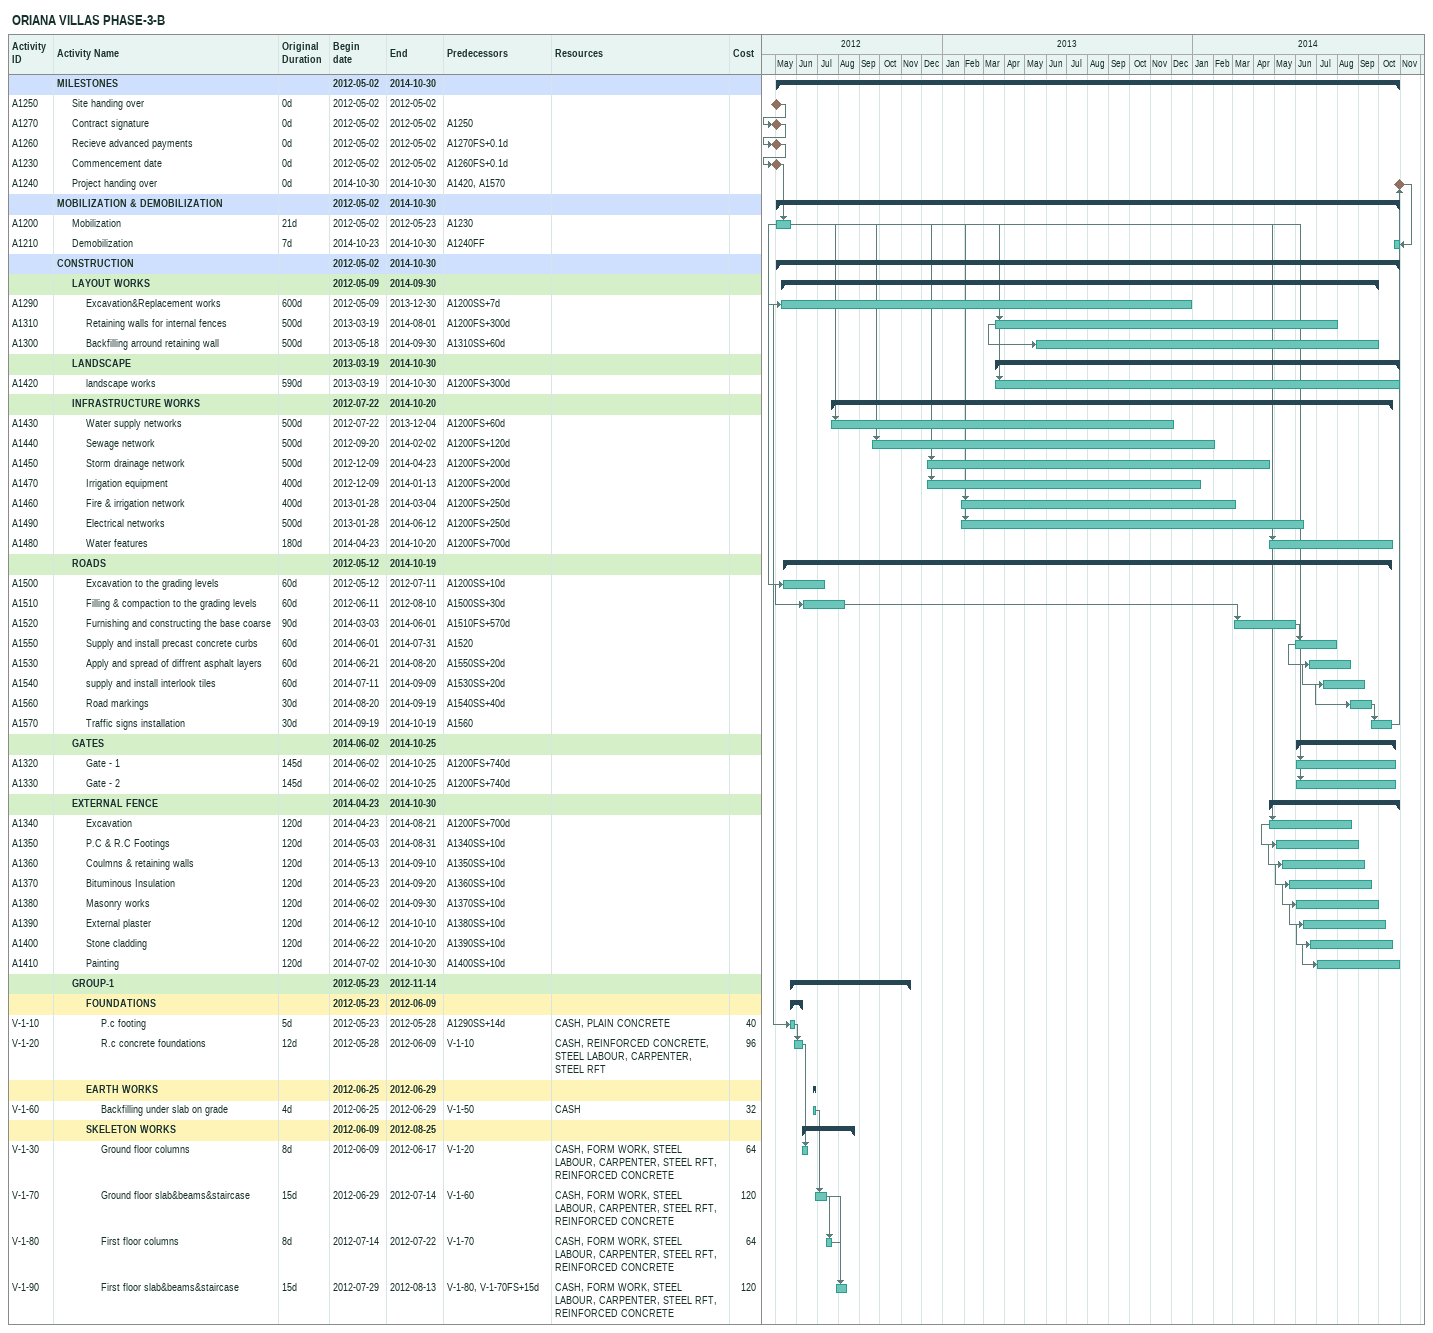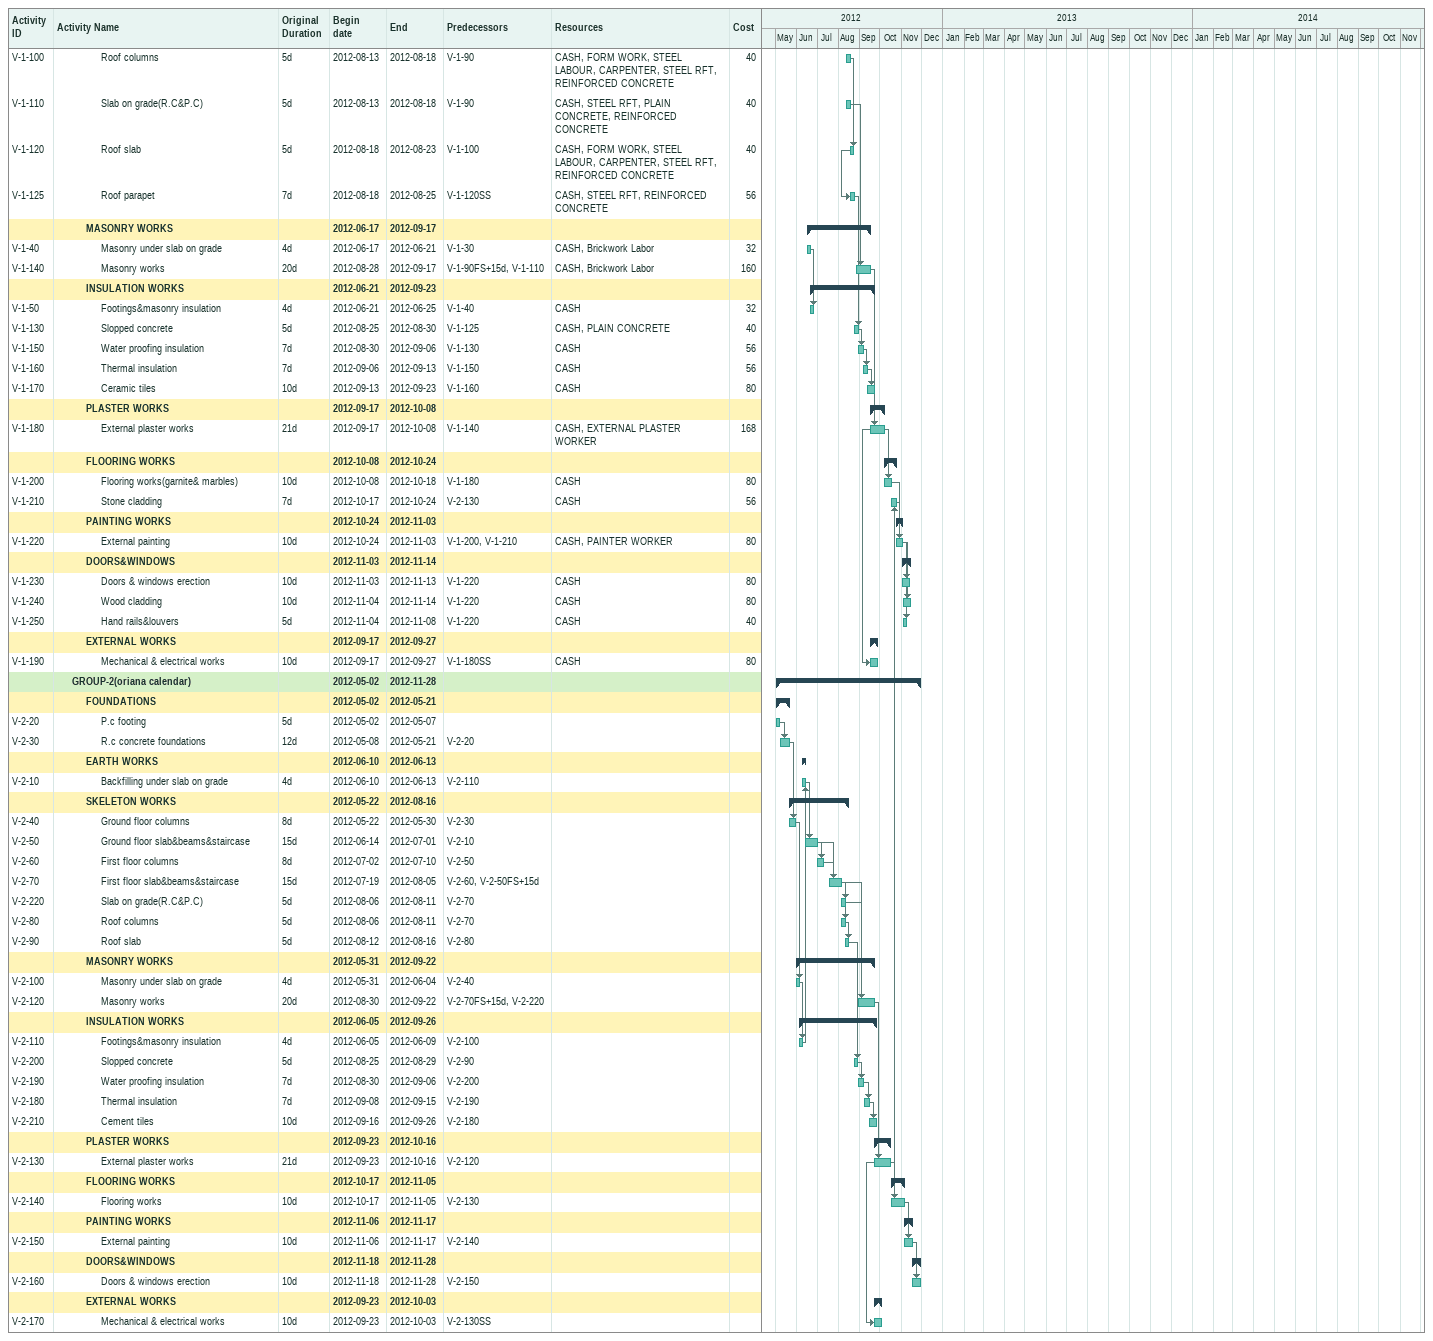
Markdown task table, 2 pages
ORIANA VILLAS PHASE-3-B

| ID | Level | Task | Original duration | Start | Finish | Predecessors | Resources | Cost |
|---|---|---|---|---|---|---|---|---|
|  | 1 | **MILESTONES** |  | 2012-05-02 | 2014-10-30 |  |  |  |
| A1250 | 2 | Site handing over | 0d | 2012-05-02 | 2012-05-02 |  |  |  |
| A1270 | 2 | Contract signature | 0d | 2012-05-02 | 2012-05-02 | A1250 |  |  |
| A1260 | 2 | Recieve advanced payments | 0d | 2012-05-02 | 2012-05-02 | A1270FS+0.1d |  |  |
| A1230 | 2 | Commencement date | 0d | 2012-05-02 | 2012-05-02 | A1260FS+0.1d |  |  |
| A1240 | 2 | Project handing over | 0d | 2014-10-30 | 2014-10-30 | A1420, A1570 |  |  |
|  | 1 | **MOBILIZATION & DEMOBILIZATION** |  | 2012-05-02 | 2014-10-30 |  |  |  |
| A1200 | 2 | Mobilization | 21d | 2012-05-02 | 2012-05-23 | A1230 |  |  |
| A1210 | 2 | Demobilization | 7d | 2014-10-23 | 2014-10-30 | A1240FF |  |  |
|  | 1 | **CONSTRUCTION** |  | 2012-05-02 | 2014-10-30 |  |  |  |
|  | 2 | **LAYOUT WORKS** |  | 2012-05-09 | 2014-09-30 |  |  |  |
| A1290 | 3 | Excavation&Replacement works | 600d | 2012-05-09 | 2013-12-30 | A1200SS+7d |  |  |
| A1310 | 3 | Retaining walls for internal fences | 500d | 2013-03-19 | 2014-08-01 | A1200FS+300d |  |  |
| A1300 | 3 | Backfilling arround retaining wall | 500d | 2013-05-18 | 2014-09-30 | A1310SS+60d |  |  |
|  | 2 | **LANDSCAPE** |  | 2013-03-19 | 2014-10-30 |  |  |  |
| A1420 | 3 | landscape works | 590d | 2013-03-19 | 2014-10-30 | A1200FS+300d |  |  |
|  | 2 | **INFRASTRUCTURE WORKS** |  | 2012-07-22 | 2014-10-20 |  |  |  |
| A1430 | 3 | Water supply networks | 500d | 2012-07-22 | 2013-12-04 | A1200FS+60d |  |  |
| A1440 | 3 | Sewage network | 500d | 2012-09-20 | 2014-02-02 | A1200FS+120d |  |  |
| A1450 | 3 | Storm drainage network | 500d | 2012-12-09 | 2014-04-23 | A1200FS+200d |  |  |
| A1470 | 3 | Irrigation equipment | 400d | 2012-12-09 | 2014-01-13 | A1200FS+200d |  |  |
| A1460 | 3 | Fire & irrigation network | 400d | 2013-01-28 | 2014-03-04 | A1200FS+250d |  |  |
| A1490 | 3 | Electrical networks | 500d | 2013-01-28 | 2014-06-12 | A1200FS+250d |  |  |
| A1480 | 3 | Water features | 180d | 2014-04-23 | 2014-10-20 | A1200FS+700d |  |  |
|  | 2 | **ROADS** |  | 2012-05-12 | 2014-10-19 |  |  |  |
| A1500 | 3 | Excavation to the grading levels | 60d | 2012-05-12 | 2012-07-11 | A1200SS+10d |  |  |
| A1510 | 3 | Filling & compaction to the grading levels | 60d | 2012-06-11 | 2012-08-10 | A1500SS+30d |  |  |
| A1520 | 3 | Furnishing and constructing the base coarse | 90d | 2014-03-03 | 2014-06-01 | A1510FS+570d |  |  |
| A1550 | 3 | Supply and install precast concrete curbs | 60d | 2014-06-01 | 2014-07-31 | A1520 |  |  |
| A1530 | 3 | Apply and spread of diffrent asphalt layers | 60d | 2014-06-21 | 2014-08-20 | A1550SS+20d |  |  |
| A1540 | 3 | supply and install interlook tiles | 60d | 2014-07-11 | 2014-09-09 | A1530SS+20d |  |  |
| A1560 | 3 | Road markings | 30d | 2014-08-20 | 2014-09-19 | A1540SS+40d |  |  |
| A1570 | 3 | Traffic signs installation | 30d | 2014-09-19 | 2014-10-19 | A1560 |  |  |
|  | 2 | **GATES** |  | 2014-06-02 | 2014-10-25 |  |  |  |
| A1320 | 3 | Gate - 1 | 145d | 2014-06-02 | 2014-10-25 | A1200FS+740d |  |  |
| A1330 | 3 | Gate - 2 | 145d | 2014-06-02 | 2014-10-25 | A1200FS+740d |  |  |
|  | 2 | **EXTERNAL FENCE** |  | 2014-04-23 | 2014-10-30 |  |  |  |
| A1340 | 3 | Excavation | 120d | 2014-04-23 | 2014-08-21 | A1200FS+700d |  |  |
| A1350 | 3 | P.C & R.C Footings | 120d | 2014-05-03 | 2014-08-31 | A1340SS+10d |  |  |
| A1360 | 3 | Coulmns & retaining walls | 120d | 2014-05-13 | 2014-09-10 | A1350SS+10d |  |  |
| A1370 | 3 | Bituminous Insulation | 120d | 2014-05-23 | 2014-09-20 | A1360SS+10d |  |  |
| A1380 | 3 | Masonry works | 120d | 2014-06-02 | 2014-09-30 | A1370SS+10d |  |  |
| A1390 | 3 | External plaster | 120d | 2014-06-12 | 2014-10-10 | A1380SS+10d |  |  |
| A1400 | 3 | Stone cladding | 120d | 2014-06-22 | 2014-10-20 | A1390SS+10d |  |  |
| A1410 | 3 | Painting | 120d | 2014-07-02 | 2014-10-30 | A1400SS+10d |  |  |
|  | 2 | **GROUP-1** |  | 2012-05-23 | 2012-11-14 |  |  |  |
|  | 3 | **FOUNDATIONS** |  | 2012-05-23 | 2012-06-09 |  |  |  |
| V-1-10 | 4 | P.c footing | 5d | 2012-05-23 | 2012-05-28 | A1290SS+14d | CASH, PLAIN CONCRETE | 40 |
| V-1-20 | 4 | R.c concrete foundations | 12d | 2012-05-28 | 2012-06-09 | V-1-10 | CASH, REINFORCED CONCRETE, STEEL LABOUR, CARPENTER, STEEL RFT | 96 |
|  | 3 | **EARTH WORKS** |  | 2012-06-25 | 2012-06-29 |  |  |  |
| V-1-60 | 4 | Backfilling under slab on grade | 4d | 2012-06-25 | 2012-06-29 | V-1-50 | CASH | 32 |
|  | 3 | **SKELETON WORKS** |  | 2012-06-09 | 2012-08-25 |  |  |  |
| V-1-30 | 4 | Ground floor columns | 8d | 2012-06-09 | 2012-06-17 | V-1-20 | CASH, FORM WORK, STEEL LABOUR, CARPENTER, STEEL RFT, REINFORCED CONCRETE | 64 |
| V-1-70 | 4 | Ground floor slab&beams&staircase | 15d | 2012-06-29 | 2012-07-14 | V-1-60 | CASH, FORM WORK, STEEL LABOUR, CARPENTER, STEEL RFT, REINFORCED CONCRETE | 120 |
| V-1-80 | 4 | First floor columns | 8d | 2012-07-14 | 2012-07-22 | V-1-70 | CASH, FORM WORK, STEEL LABOUR, CARPENTER, STEEL RFT, REINFORCED CONCRETE | 64 |
| V-1-90 | 4 | First floor slab&beams&staircase | 15d | 2012-07-29 | 2012-08-13 | V-1-80, V-1-70FS+15d | CASH, FORM WORK, STEEL LABOUR, CARPENTER, STEEL RFT, REINFORCED CONCRETE | 120 |
| V-1-100 | 4 | Roof columns | 5d | 2012-08-13 | 2012-08-18 | V-1-90 | CASH, FORM WORK, STEEL LABOUR, CARPENTER, STEEL RFT, REINFORCED CONCRETE | 40 |
| V-1-110 | 4 | Slab on grade(R.C&P.C) | 5d | 2012-08-13 | 2012-08-18 | V-1-90 | CASH, STEEL RFT, PLAIN CONCRETE, REINFORCED CONCRETE | 40 |
| V-1-120 | 4 | Roof slab | 5d | 2012-08-18 | 2012-08-23 | V-1-100 | CASH, FORM WORK, STEEL LABOUR, CARPENTER, STEEL RFT, REINFORCED CONCRETE | 40 |
| V-1-125 | 4 | Roof parapet | 7d | 2012-08-18 | 2012-08-25 | V-1-120SS | CASH, STEEL RFT, REINFORCED CONCRETE | 56 |
|  | 3 | **MASONRY WORKS** |  | 2012-06-17 | 2012-09-17 |  |  |  |
| V-1-40 | 4 | Masonry under slab on grade | 4d | 2012-06-17 | 2012-06-21 | V-1-30 | CASH, Brickwork Labor | 32 |
| V-1-140 | 4 | Masonry works | 20d | 2012-08-28 | 2012-09-17 | V-1-90FS+15d, V-1-110 | CASH, Brickwork Labor | 160 |
|  | 3 | **INSULATION WORKS** |  | 2012-06-21 | 2012-09-23 |  |  |  |
| V-1-50 | 4 | Footings&masonry insulation | 4d | 2012-06-21 | 2012-06-25 | V-1-40 | CASH | 32 |
| V-1-130 | 4 | Slopped concrete | 5d | 2012-08-25 | 2012-08-30 | V-1-125 | CASH, PLAIN CONCRETE | 40 |
| V-1-150 | 4 | Water proofing insulation | 7d | 2012-08-30 | 2012-09-06 | V-1-130 | CASH | 56 |
| V-1-160 | 4 | Thermal insulation | 7d | 2012-09-06 | 2012-09-13 | V-1-150 | CASH | 56 |
| V-1-170 | 4 | Ceramic tiles | 10d | 2012-09-13 | 2012-09-23 | V-1-160 | CASH | 80 |
|  | 3 | **PLASTER WORKS** |  | 2012-09-17 | 2012-10-08 |  |  |  |
| V-1-180 | 4 | External plaster works | 21d | 2012-09-17 | 2012-10-08 | V-1-140 | CASH, EXTERNAL PLASTER WORKER | 168 |
|  | 3 | **FLOORING WORKS** |  | 2012-10-08 | 2012-10-24 |  |  |  |
| V-1-200 | 4 | Flooring works(garnite& marbles) | 10d | 2012-10-08 | 2012-10-18 | V-1-180 | CASH | 80 |
| V-1-210 | 4 | Stone cladding | 7d | 2012-10-17 | 2012-10-24 | V-2-130 | CASH | 56 |
|  | 3 | **PAINTING WORKS** |  | 2012-10-24 | 2012-11-03 |  |  |  |
| V-1-220 | 4 | External painting | 10d | 2012-10-24 | 2012-11-03 | V-1-200, V-1-210 | CASH, PAINTER WORKER | 80 |
|  | 3 | **DOORS&WINDOWS** |  | 2012-11-03 | 2012-11-14 |  |  |  |
| V-1-230 | 4 | Doors & windows erection | 10d | 2012-11-03 | 2012-11-13 | V-1-220 | CASH | 80 |
| V-1-240 | 4 | Wood cladding | 10d | 2012-11-04 | 2012-11-14 | V-1-220 | CASH | 80 |
| V-1-250 | 4 | Hand rails&louvers | 5d | 2012-11-04 | 2012-11-08 | V-1-220 | CASH | 40 |
|  | 3 | **EXTERNAL WORKS** |  | 2012-09-17 | 2012-09-27 |  |  |  |
| V-1-190 | 4 | Mechanical & electrical works | 10d | 2012-09-17 | 2012-09-27 | V-1-180SS | CASH | 80 |
|  | 2 | **GROUP-2(oriana calendar)** |  | 2012-05-02 | 2012-11-28 |  |  |  |
|  | 3 | **FOUNDATIONS** |  | 2012-05-02 | 2012-05-21 |  |  |  |
| V-2-20 | 4 | P.c footing | 5d | 2012-05-02 | 2012-05-07 |  |  |  |
| V-2-30 | 4 | R.c concrete foundations | 12d | 2012-05-08 | 2012-05-21 | V-2-20 |  |  |
|  | 3 | **EARTH WORKS** |  | 2012-06-10 | 2012-06-13 |  |  |  |
| V-2-10 | 4 | Backfilling under slab on grade | 4d | 2012-06-10 | 2012-06-13 | V-2-110 |  |  |
|  | 3 | **SKELETON WORKS** |  | 2012-05-22 | 2012-08-16 |  |  |  |
| V-2-40 | 4 | Ground floor columns | 8d | 2012-05-22 | 2012-05-30 | V-2-30 |  |  |
| V-2-50 | 4 | Ground floor slab&beams&staircase | 15d | 2012-06-14 | 2012-07-01 | V-2-10 |  |  |
| V-2-60 | 4 | First floor columns | 8d | 2012-07-02 | 2012-07-10 | V-2-50 |  |  |
| V-2-70 | 4 | First floor slab&beams&staircase | 15d | 2012-07-19 | 2012-08-05 | V-2-60, V-2-50FS+15d |  |  |
| V-2-220 | 4 | Slab on grade(R.C&P.C) | 5d | 2012-08-06 | 2012-08-11 | V-2-70 |  |  |
| V-2-80 | 4 | Roof columns | 5d | 2012-08-06 | 2012-08-11 | V-2-70 |  |  |
| V-2-90 | 4 | Roof slab | 5d | 2012-08-12 | 2012-08-16 | V-2-80 |  |  |
|  | 3 | **MASONRY WORKS** |  | 2012-05-31 | 2012-09-22 |  |  |  |
| V-2-100 | 4 | Masonry under slab on grade | 4d | 2012-05-31 | 2012-06-04 | V-2-40 |  |  |
| V-2-120 | 4 | Masonry works | 20d | 2012-08-30 | 2012-09-22 | V-2-70FS+15d, V-2-220 |  |  |
|  | 3 | **INSULATION WORKS** |  | 2012-06-05 | 2012-09-26 |  |  |  |
| V-2-110 | 4 | Footings&masonry insulation | 4d | 2012-06-05 | 2012-06-09 | V-2-100 |  |  |
| V-2-200 | 4 | Slopped concrete | 5d | 2012-08-25 | 2012-08-29 | V-2-90 |  |  |
| V-2-190 | 4 | Water proofing insulation | 7d | 2012-08-30 | 2012-09-06 | V-2-200 |  |  |
| V-2-180 | 4 | Thermal insulation | 7d | 2012-09-08 | 2012-09-15 | V-2-190 |  |  |
| V-2-210 | 4 | Cement tiles | 10d | 2012-09-16 | 2012-09-26 | V-2-180 |  |  |
|  | 3 | **PLASTER WORKS** |  | 2012-09-23 | 2012-10-16 |  |  |  |
| V-2-130 | 4 | External plaster works | 21d | 2012-09-23 | 2012-10-16 | V-2-120 |  |  |
|  | 3 | **FLOORING WORKS** |  | 2012-10-17 | 2012-11-05 |  |  |  |
| V-2-140 | 4 | Flooring works | 10d | 2012-10-17 | 2012-11-05 | V-2-130 |  |  |
|  | 3 | **PAINTING WORKS** |  | 2012-11-06 | 2012-11-17 |  |  |  |
| V-2-150 | 4 | External painting | 10d | 2012-11-06 | 2012-11-17 | V-2-140 |  |  |
|  | 3 | **DOORS&WINDOWS** |  | 2012-11-18 | 2012-11-28 |  |  |  |
| V-2-160 | 4 | Doors & windows erection | 10d | 2012-11-18 | 2012-11-28 | V-2-150 |  |  |
|  | 3 | **EXTERNAL WORKS** |  | 2012-09-23 | 2012-10-03 |  |  |  |
| V-2-170 | 4 | Mechanical & electrical works | 10d | 2012-09-23 | 2012-10-03 | V-2-130SS |  |  |
